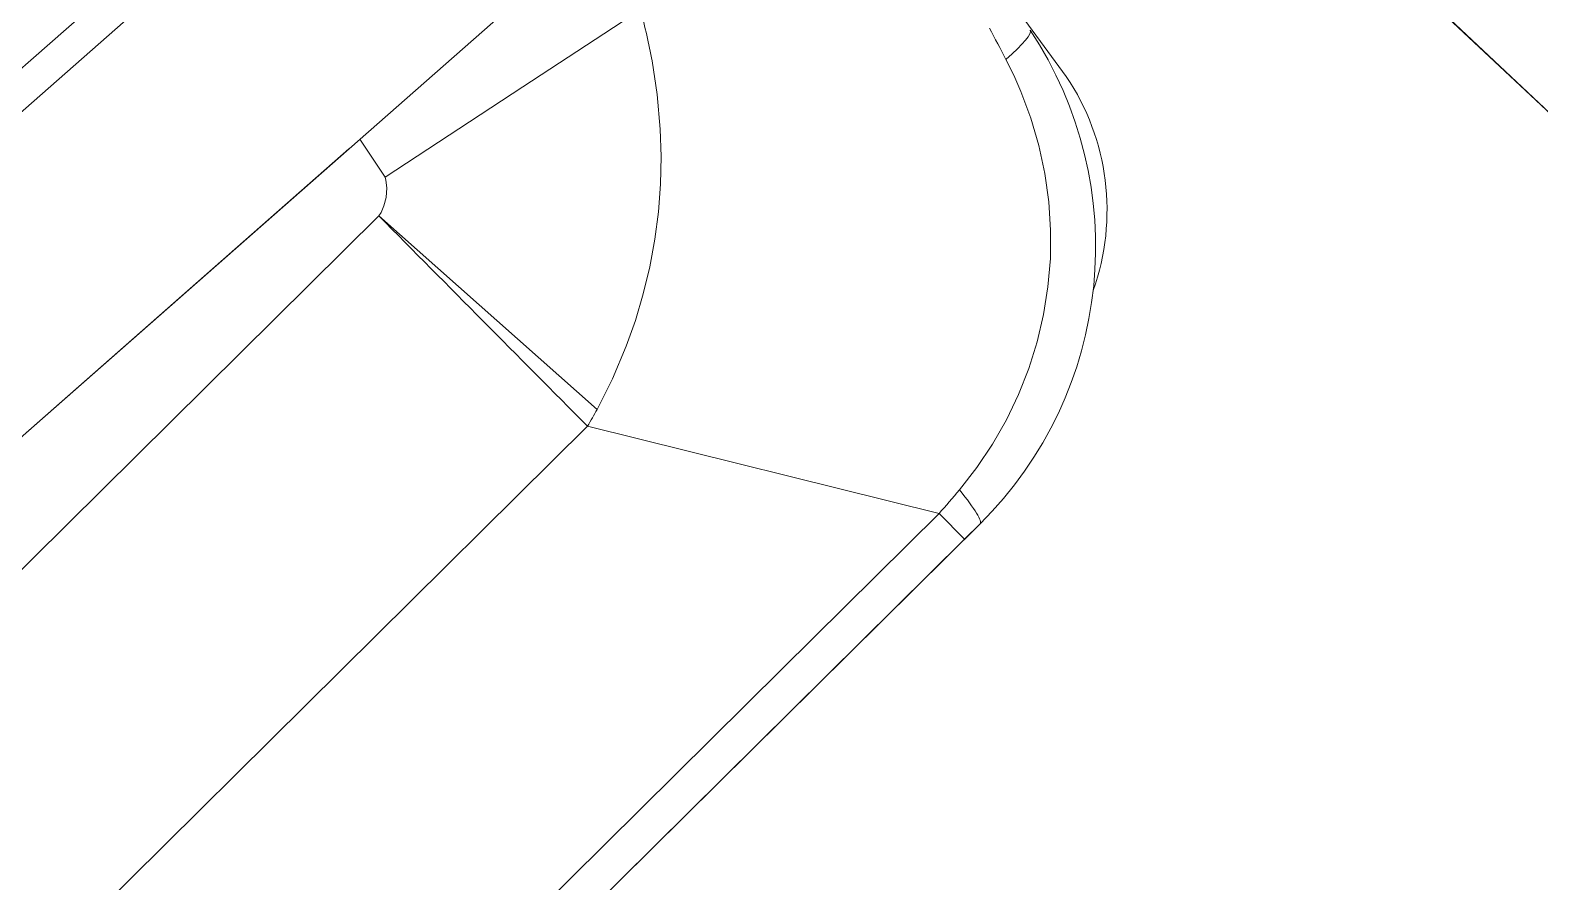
# Model space of a CAD drawing. Header units: millimetres. Extents: x 2822564 to 2991989, y -324396 to -253399.
# Drawn here: x 2905616.8 to 2905704, y -301609.1 to -301559.8 of the extents above; entities that cross this region are included whole.
import ezdxf

# ---------------------------------------------------------------- set-up
doc = ezdxf.new("R2010")
doc.units = ezdxf.units.MM
doc.linetypes.add('12017_XPLAN_GROUND$0$HIDDEN', pattern=[0.375, 0.25, -0.125])
doc.layers.add('coton tak bazo', color=191, linetype='Continuous', lineweight=5)
doc.layers.add('KATCHIN', color=253, linetype='12017_XPLAN_GROUND$0$HIDDEN', lineweight=5)

# ---------------------------------------------------------------- blocks, each defined once
blk = doc.blocks.new('fff')
at = {"layer": 'coton tak bazo', "ltscale": 0.4666667938232422}
for p, q in [((-1.0102031743927, 0.6952282469594201), (-1.548999861498824, 0.2214003787058639)), ((-1.0102031743927, 0.6952282474941145), (-1.536627898061247, 0.2322805150542325)), ((-1.0102031743927, 0.6733872621385293), (-1.538168906198845, 0.2090843392982706)), ((-1.0102031743927, 0.6733872616570209), (-1.525796942270386, 0.2199644752076469)), ((-1.0102031743927, 0.6704702748509732), (-1.536722370031358, 0.2074394615728647)), ((-1.0102031743927, 0.6704702739939188), (-1.524350406102898, 0.2183195974822408))]:
    blk.add_line(p, q, dxfattribs=at)
at = {"layer": 'coton tak bazo', "ltscale": 0.1120639227964919}
blk.add_line((-1.441426594994471, 0.3937128938215074), (-1.579038543915736, 0.2574708206384605), dxfattribs=at)
at = {"layer": 'coton tak bazo', "ltscale": 0.1102462872203457}
blk.add_line((-1.577991139978116, 0.2585082380506123), (-1.442611108270971, 0.3925404155502197), dxfattribs=at)
at = {"layer": 'coton tak bazo', "ltscale": 0.1016489979093571}
blk.add_line((-1.565729757283832, 0.2672387891726434), (-1.440907223288243, 0.3908190087435447), dxfattribs=at)
at = {"layer": 'coton tak bazo', "ltscale": 0.07073532753286359}
blk.add_line((-1.552667388486538, 0.2509150573371561), (-1.465806164803299, 0.33691191018977), dxfattribs=at)
at = {"layer": 'coton tak bazo', "ltscale": 0.07072385836036629}
blk.add_line((-1.538644698640633, 0.2367793494408639), (-1.451797454832799, 0.3227621525512495), dxfattribs=at)
at = {"layer": 'coton tak bazo', "ltscale": 0.3033333361419687}
blk.add_line((-1.690648710566719, 0.2989462089113526), (-1.309095306437033, -0.06044314894116992), dxfattribs=at)
at = {"layer": 'coton tak bazo', "ltscale": 0.09216693491193223}
blk.add_line((-1.574709306449643, 0.1897530010747513), (-1.690643175954895, 0.2989523932933028), dxfattribs=at)
at = {"layer": 'coton tak bazo', "ltscale": 0.00859728931294352}
blk.add_line((-1.576287254995387, 0.2567868312439373), (-1.565729757283832, 0.2672387891726434), dxfattribs=at)
at = {"layer": 'coton tak bazo', "ltscale": 0.0008531297738629217}
blk.add_line((-1.579038543915736, 0.2574708206384605), (-1.577991139978116, 0.2585082380506123), dxfattribs=at)
at = {"layer": 'coton tak bazo', "ltscale": 0.001401666180372565}
blk.add_line((-1.576287254995387, 0.2567868312439373), (-1.577991139978116, 0.2585082380506123), dxfattribs=at)
at = {"layer": 'coton tak bazo', "ltscale": 0.01408493749269208}
blk.add_line((-1.576287254995387, 0.2567868312439373), (-1.552667388486538, 0.2509150573371561), dxfattribs=at)
at = {"layer": 'coton tak bazo'}
for p, q in [((-1.577653304615265, 0.2551799499614986), (-1.578819780604648, 0.2536880073183436)), ((-1.578819780604648, 0.2536880073183436), (-1.579874662810812, 0.2521190785792412)), ((-1.579874662810812, 0.2521190785792412), (-1.580812544604188, 0.250480989657944)), ((-1.580812544604188, 0.250480989657944), (-1.581628514258585, 0.2487811330949512)), ((-1.554335127030942, 0.2477217495547768), (-1.553303945933042, 0.2497802864067089)), ((-1.581628514258585, 0.2487811330949512), (-1.582319154199606, 0.2470290968119265)), ((-1.555260121351301, 0.2455419684805356), (-1.554335127030942, 0.2477217495547768)), ((-1.582319154199606, 0.2470290968119265), (-1.582879987495074, 0.2452327686398511)), ((-1.555881002141399, 0.2438034386524371), (-1.555260121351301, 0.2455419684805356)), ((-1.582879987495074, 0.2452327686398511), (-1.583308588520424, 0.2434008663695886)), ((-1.556414239354698, 0.2420186516308536), (-1.555881002141399, 0.2438034386524371)), ((-1.583308588520424, 0.2434008663695886), (-1.583602903649893, 0.2415435337616451)), ((-1.583602903649893, 0.2415435337616451), (-1.583762573362339, 0.2396408976596884)), ((-1.556853812428841, 0.2401977286277518), (-1.556414239354698, 0.2420186516308536)), ((-1.583762573362339, 0.2396408976596884), (-1.58378096507872, 0.2377308326011811)), ((-1.557194907204054, 0.2383501699329978), (-1.556853812428841, 0.2401977286277518)), ((-1.58378096507872, 0.2377308326011811), (-1.583658815710079, 0.2358236605555252)), ((-1.557434104460288, 0.2364965408822028), (-1.557194907204054, 0.2383501699329978)), ((-1.557573016165547, 0.2346371782639742), (-1.557434104460288, 0.2364965408822028)), ((-1.538988329090898, 0.2361080322880198), (-1.538798360097862, 0.2365428293881099)), ((-1.538798360097862, 0.2365428293881099), (-1.538644698640633, 0.2367793494408639)), ((-1.583658815710079, 0.2358236605555252), (-1.583396491202313, 0.2339282793303408)), ((-1.539179125260778, 0.2348995893375388), (-1.53913164621, 0.2355413319607303)), ((-1.53913164621, 0.2355413319607303), (-1.538988329090898, 0.2361080322880198)), ((-1.557612103042514, 0.2327830877909723), (-1.557573016165547, 0.2346371782639742)), ((-1.539124977465067, 0.2343858429680673), (-1.539179125260778, 0.2348995893375388)), ((-1.539071511266891, 0.2341818063467898), (-1.539124977465067, 0.2343858429680673)), ((-1.583396491202313, 0.2339282793303408), (-1.582995441412366, 0.2320548241982229)), ((-1.548315122312998, 0.2280981176305555), (-1.539071511266891, 0.2341818063467898)), ((-1.557554807257872, 0.2309461665620852), (-1.557612103042514, 0.2327830877909723)), ((-1.582995441412366, 0.2320548241982229), (-1.582457890026655, 0.2302123122297052)), ((-1.557346089035019, 0.2286156473530964), (-1.557554807257872, 0.2309461665620852)), ((-1.582457890026655, 0.2302123122297052), (-1.581786931688492, 0.2284107505335109)), ((-1.581786931688492, 0.2284107505335109), (-1.581308723916204, 0.2273249608769444)), ((-1.557002447609368, 0.2263642802728228), (-1.557346089035019, 0.2286156473530964)), ((-1.581308723916204, 0.2273249608769444), (-1.580782012390756, 0.22625987948577)), ((-1.556216898644997, 0.2229381411390738), (-1.548315122312998, 0.2280981176305555))]:
    blk.add_line(p, q, dxfattribs=at)
at = {"layer": 'coton tak bazo', "ltscale": 0.01133901765822713}
blk.add_line((-1.553303945933042, 0.2497802864067089), (-1.538644698640633, 0.2367793494408639), dxfattribs=at)
at = {"layer": 'coton tak bazo', "ltscale": 0.001776146724713517}
blk.add_line((-1.539071511266891, 0.2341818063467898), (-1.537367968115633, 0.2316288052903853), dxfattribs=at)
at = {"layer": 'coton tak bazo', "ltscale": 0.003684158925771708}
blk.add_line((-1.584835034673217, 0.2274059465473047), (-1.581054634174957, 0.222283699218039), dxfattribs=at)
at = {"layer": 'coton tak bazo'}
for centre, radius, start, end in [((-1.560599753885722, 0.2388465269136548), 0.02620800011157987, 134.7134090729783, 213.7134123706239), ((-1.560599753885722, 0.2388465269136548), 0.02620786271432034, 134.7131631491461, 213.7136582517321), ((-1.434772919629704, 0.1350812718842255), 0.1866505603451342, 139.303760651229, 139.9512079051235), ((-1.518764057014933, 0.231149814722842), 0.0392442563383437, 149.7580481641219, 151.6580155358311), ((-19.21601704295698, -17.2848475435062), 24.88969462512782, 44.74648147538403, 44.79231890382273), ((-1.571443843110009, 0.2363944612837267), 0.01612800006868769, 160.444056676684, 213.8703632934287), ((-1.41289637573714, 0.3139221094215155), 0.189394376152338, 207.5714808476365, 208.2912257394923), ((-1.517159296289927, 0.2337000397404853), 0.0405133655423846, 190.4322207962787, 195.4051449503715)]:
    blk.add_arc(centre, radius, start, end, dxfattribs=at)
for centre, major_axis, ratio, start_param, end_param in [((-1.571946766791144, 0.2503080121255776), (0.007091747164189857, -0.00716327364213526), 0.0928048027769114, 3.14159270415533, 3.876616628401643), ((-1.574015438970556, 0.2298948479309771), (-0.008384620082265717, -0.005595132639660319), 0.111446496366736, 5.573459866211454, 6.283185391909213)]:
    blk.add_ellipse(centre, major_axis=major_axis, ratio=ratio, start_param=start_param, end_param=end_param, dxfattribs=at)
blk = doc.blocks.new('Surgery Zone')
at = {"layer": 'KATCHIN', "color": 85, "ltscale": 1.1, "true_color": 0x58ba48}
blk.add_circle((1610637.799317755, -562746.6739985349, 1.200298341608669e-08), 2200, dxfattribs=at)
at = {"layer": 'coton tak bazo', "xscale": 860.0000000000005, "yscale": 860.0000000000005, "zscale": 860.0000000000005, "rotation": 180}
blk.add_blockref('fff', (1610029.188587715, -564186.8777287796, -0.0004825459414850194), dxfattribs=at)

msp = doc.modelspace()

# ---------------------------------------------------------------- block references
msp.add_blockref('Surgery Zone', (1294284.473734153, 262819.927342984, -5.972013967002999e-06))

doc.saveas('drawing.dxf')
